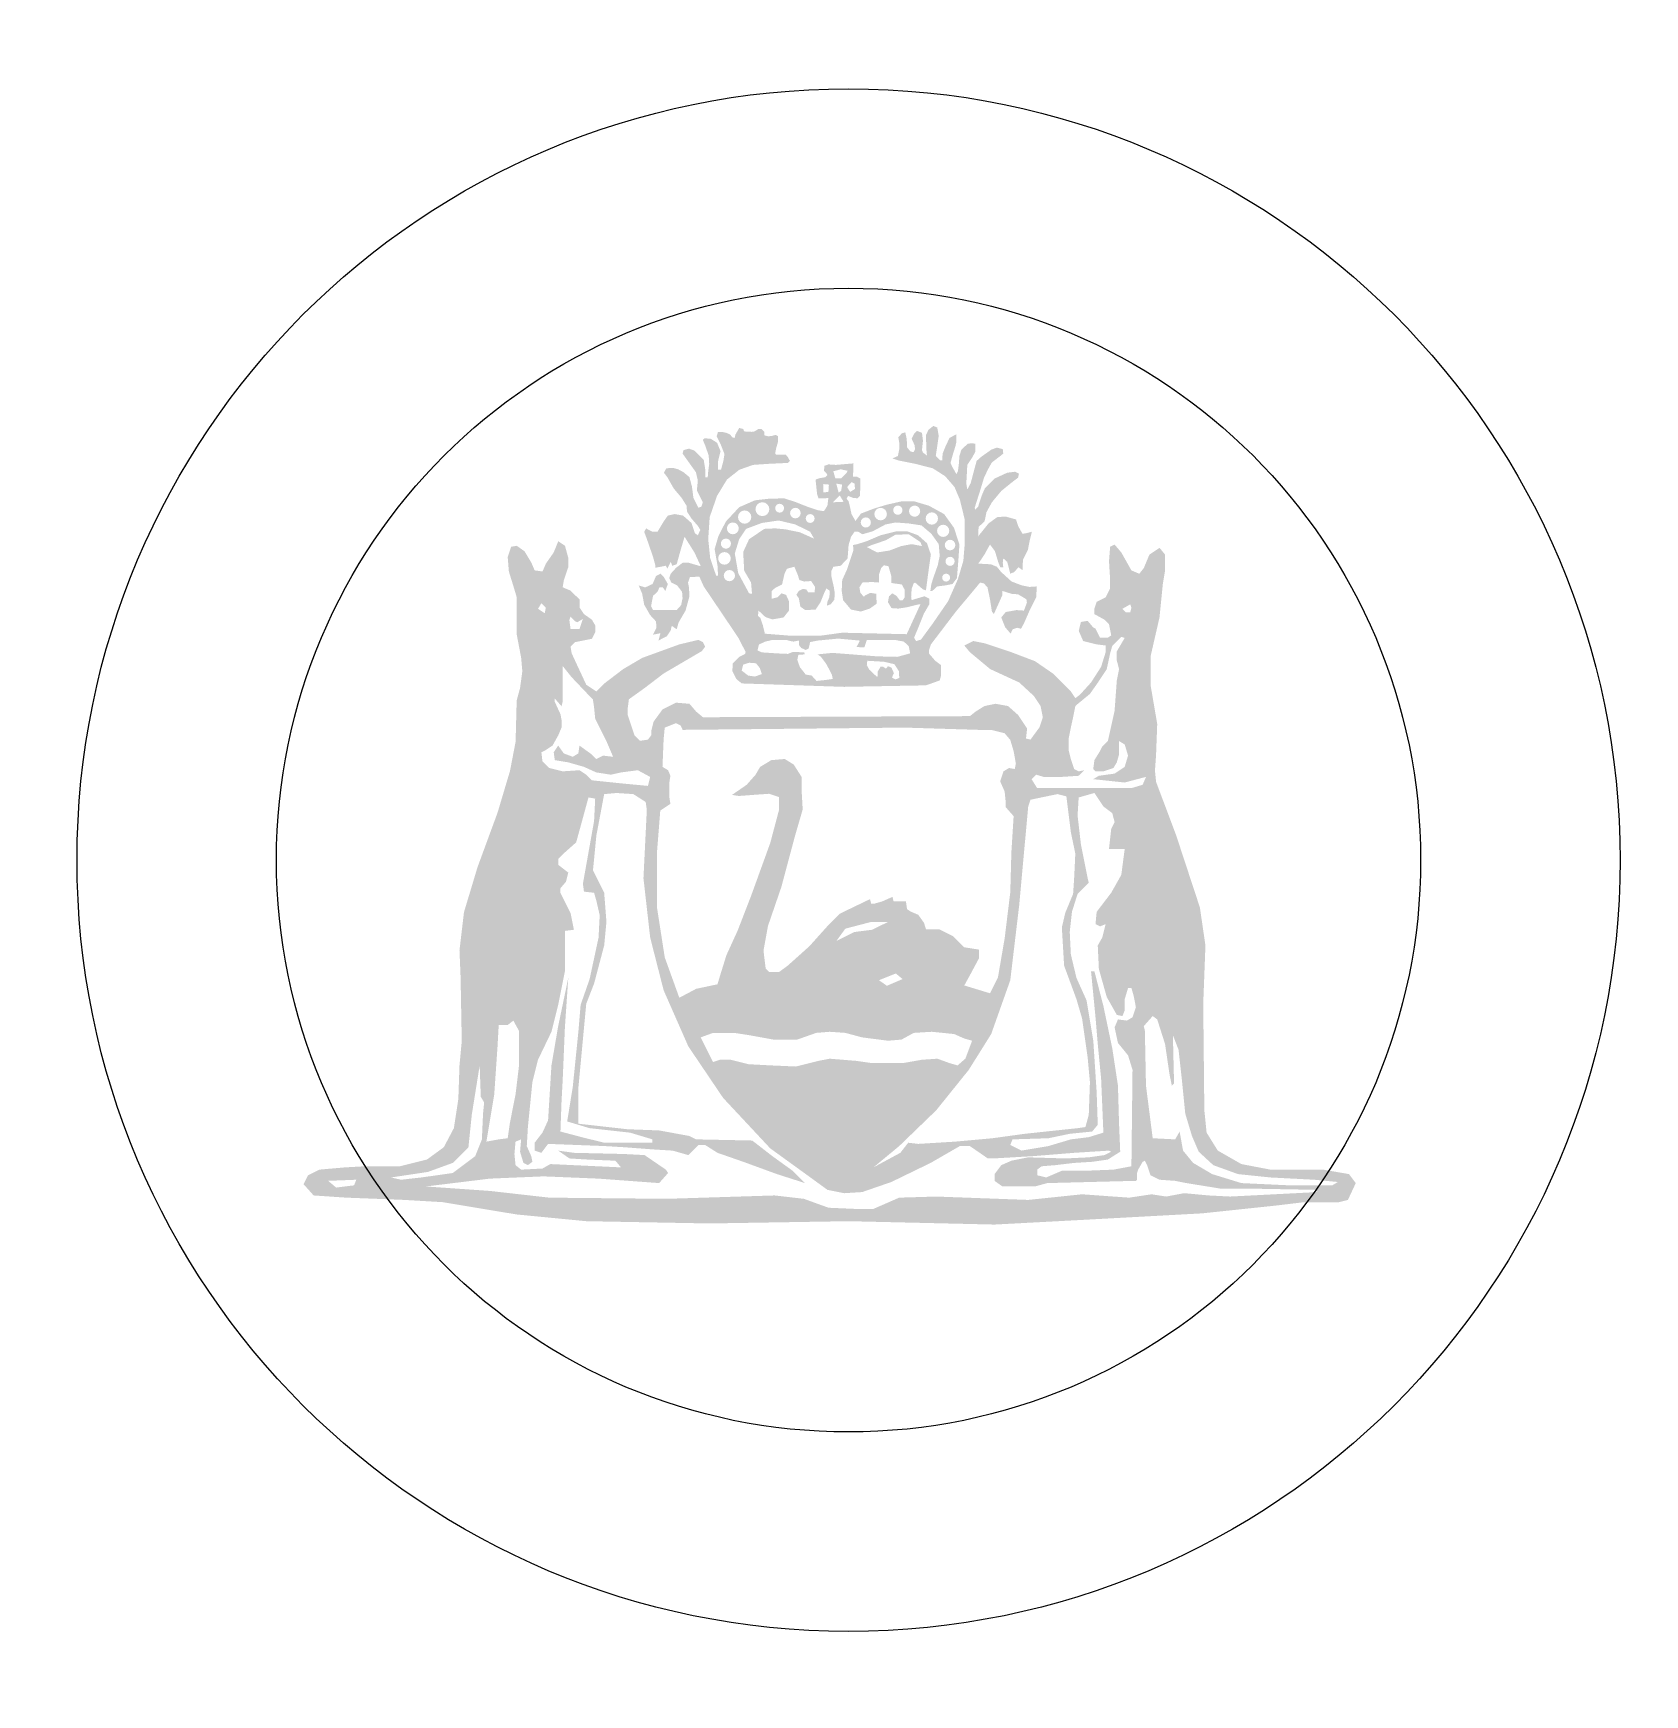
# Model space of a CAD drawing. Header units: millimetres. Extents: x 148 to 268, y 79 to 276.
# Drawn here: x 158.08 to 166.34, y 115.16 to 123.67 of the extents above; entities that cross this region are included whole.
import ezdxf

# ---------------------------------------------------------------- set-up
doc = ezdxf.new("R2010")
doc.units = ezdxf.units.MM
for name, color, linetype in [('GREEN', 96, 'Continuous'), ('L18', 4, 'Continuous'), ('L35', 3, 'Continuous')]:
    doc.layers.add(name, color=color, linetype=linetype)

# ---------------------------------------------------------------- blocks, each defined once
blk = doc.blocks.new('DECnewlogo')
at = {"layer": 'GREEN'}
h = blk.add_hatch(color=256, dxfattribs=at)
h.paths.add_polyline_path([(17.612, 20.314), (17.504, 20.287), (17.442, 20.278), (17.362, 20.421), (17.326, 20.537), (17.138, 20.59), (16.986, 20.581), (16.826, 20.465), (16.719, 20.331), (16.638, 20.233), (16.647, 20.403), (16.754, 20.501), (16.772, 20.581), (16.79, 20.671), (16.888, 20.849), (17.058, 21.054), (17.245, 21.206), (17.362, 21.295), (17.379, 21.367), (17.308, 21.403), (17.165, 21.385), (16.933, 21.278), (16.763, 21.108), (16.701, 20.965), (16.638, 20.769), (16.585, 20.715), (16.576, 20.751), (16.692, 21.117), (16.745, 21.295), (16.817, 21.447), (16.888, 21.572), (17.04, 21.688), (17.094, 21.733), (17.085, 21.813), (16.978, 21.84), (16.879, 21.804), (16.701, 21.679), (16.611, 21.599), (16.558, 21.403), (16.504, 21.197), (16.442, 21.081), (16.424, 21.188), (16.442, 21.527), (16.531, 21.661), (16.585, 21.76), (16.585, 21.911), (16.522, 21.92), (16.451, 21.911), (16.335, 21.804), (16.299, 21.688), (16.29, 21.554), (16.272, 21.411), (16.245, 21.358), (16.165, 21.501), (16.138, 21.563), (16.174, 21.697), (16.227, 21.867), (16.245, 21.947), (16.245, 22.081), (16.12, 22.018), (16.049, 21.867), (15.995, 21.733), (15.986, 21.608), (15.951, 21.608), (15.87, 21.688), (15.897, 21.867), (15.924, 22.054), (15.897, 22.206), (15.826, 22.233), (15.736, 22.161), (15.692, 22.063), (15.701, 21.795), (15.71, 21.697), (15.638, 21.751), (15.62, 21.795), (15.638, 21.965), (15.62, 22.108), (15.531, 22.143), (15.477, 22.09), (15.433, 22.001), (15.486, 21.885), (15.495, 21.813), (15.468, 21.76), (15.415, 21.768), (15.352, 21.84), (15.343, 22.001), (15.317, 22.117), (15.254, 22.099), (15.192, 22.027), (15.209, 21.92), (15.209, 21.813), (15.183, 21.688), (15.084, 21.644), (15.192, 21.608), (15.504, 21.545), (15.817, 21.465), (16.04, 21.322), (16.21, 21.126), (16.308, 20.894), (16.397, 20.528), (16.397, 20.117), (16.37, 19.787), (16.272, 19.457), (16.094, 19.055), (15.817, 18.653), (15.602, 18.359), (15.513, 18.332), (15.477, 18.395), (15.549, 18.564), (15.656, 18.832), (15.754, 19.001), (15.754, 19.1), (15.665, 19.144), (15.513, 19.1), (15.433, 19.073), (15.424, 19.135), (15.433, 19.278), (15.468, 19.376), (15.495, 19.394), (15.638, 19.269), (15.692, 19.251), (15.736, 19.582), (15.781, 19.903), (15.71, 20.108), (15.549, 20.251), (15.352, 20.323), (15.156, 20.323), (14.87, 20.251), (14.62, 20.144), (14.45, 20.09), (14.37, 20.073), (14.379, 19.983), (14.263, 19.635), (14.174, 19.439), (14.165, 19.242), (14.191, 19.073), (14.334, 18.903), (14.513, 18.868), (14.674, 18.921), (14.799, 19.01), (14.79, 19.189), (14.683, 19.207), (14.593, 19.162), (14.567, 19.135), (14.504, 19.207), (14.486, 19.305), (14.54, 19.394), (14.709, 19.403), (14.843, 19.394), (14.843, 19.546), (14.879, 19.653), (14.933, 19.707), (15.013, 19.689), (15.067, 19.501), (15.067, 19.385), (15.129, 19.376), (15.254, 19.359), (15.308, 19.26), (15.308, 19.126), (15.272, 19.073), (15.218, 19.073), (15.156, 19.153), (15.084, 19.198), (15.022, 19.144), (15.004, 19.037), (15.067, 18.93), (15.192, 18.921), (15.361, 18.948), (15.54, 18.993), (15.593, 19.001), (15.343, 18.457), (14.174, 18.484), (13.781, 18.43), (13.227, 18.43), (12.772, 18.466), (12.736, 18.618), (12.691, 18.752), (12.647, 18.787), (12.656, 18.885), (12.781, 18.769), (12.906, 18.725), (13.111, 18.76), (13.209, 18.885), (13.209, 19.055), (13.156, 19.171), (13.075, 19.198), (13.004, 19.126), (12.897, 19.1), (12.897, 19.242), (12.959, 19.296), (13.084, 19.359), (13.129, 19.555), (13.173, 19.644), (13.307, 19.68), (13.37, 19.528), (13.397, 19.439), (13.486, 19.412), (13.611, 19.421), (13.682, 19.314), (13.674, 19.216), (13.557, 19.216), (13.522, 19.269), (13.459, 19.278), (13.388, 19.242), (13.343, 19.171), (13.388, 19.109), (13.415, 18.957), (13.504, 18.894), (13.691, 18.903), (13.781, 19.037), (13.852, 19.216), (13.888, 19.287), (13.95, 19.242), (13.941, 19.126), (13.906, 19.046), (13.897, 18.975), (13.968, 19.001), (14.031, 19.082), (14.04, 19.198), (14.022, 19.314), (13.977, 19.51), (13.977, 19.6), (14.013, 19.68), (14.147, 19.698), (14.272, 19.832), (14.29, 20.073), (14.334, 20.224), (14.397, 20.314), (14.468, 20.314), (14.54, 20.269), (14.727, 20.323), (14.959, 20.447), (15.138, 20.483), (15.379, 20.465), (15.611, 20.43), (15.79, 20.278), (15.924, 20.09), (15.942, 19.876), (15.906, 19.707), (15.843, 19.528), (15.79, 19.367), (15.772, 19.242), (15.808, 19.242), (15.897, 19.323), (16.04, 19.341), (16.174, 19.367), (16.254, 19.475), (16.281, 19.814), (16.299, 20.082), (16.201, 20.385), (16.022, 20.635), (15.745, 20.787), (15.477, 20.867), (15.254, 20.867), (14.977, 20.804), (14.745, 20.733), (14.513, 20.644), (14.415, 20.51), (14.343, 20.635), (14.308, 20.796), (14.29, 20.867), (14.254, 20.912), (14.281, 20.965), (14.37, 20.929), (14.45, 20.921), (14.495, 20.965), (14.504, 21.153), (14.504, 21.278), (14.442, 21.313), (14.37, 21.313), (14.379, 21.554), (14.058, 21.527), (13.924, 21.536), (13.852, 21.51), (13.843, 21.42), (13.888, 21.376), (13.906, 21.34), (13.87, 21.304), (13.763, 21.286), (13.691, 21.26), (13.718, 21.001), (13.745, 20.921), (13.87, 20.921), (13.924, 20.929), (13.906, 20.787), (13.843, 20.688), (13.727, 20.706), (13.566, 20.76), (13.316, 20.858), (13.12, 20.921), (12.834, 20.912), (12.593, 20.885), (12.307, 20.76), (12.066, 20.501), (11.932, 20.242), (11.861, 20.001), (11.914, 19.698), (11.923, 19.519), (11.888, 19.519), (11.78, 19.841), (11.745, 20.18), (11.772, 20.581), (11.905, 20.965), (12.084, 21.26), (12.307, 21.438), (12.557, 21.527), (12.816, 21.545), (13.191, 21.563), (13.227, 21.599), (13.182, 21.679), (13.147, 21.715), (12.977, 21.715), (12.959, 21.733), (12.977, 21.831), (13.013, 21.956), (13.013, 22.045), (12.968, 22.072), (12.906, 22.054), (12.834, 22.045), (12.763, 22.063), (12.763, 22.126), (12.709, 22.179), (12.656, 22.179), (12.584, 22.134), (12.531, 22.126), (12.397, 22.134), (12.379, 22.179), (12.307, 22.197), (12.281, 22.152), (12.236, 22.072), (12.227, 22.018), (12.191, 22.018), (12.138, 22.081), (12.075, 22.108), (11.995, 22.126), (11.923, 22.126), (11.897, 22.045), (11.977, 21.885), (12.039, 21.724), (12.022, 21.608), (11.977, 21.438), (11.923, 21.438), (11.923, 21.59), (11.968, 21.777), (11.905, 21.929), (11.789, 22.001), (11.682, 22.009), (11.647, 21.983), (11.691, 21.876), (11.754, 21.697), (11.763, 21.545), (11.745, 21.411), (11.736, 21.304), (11.691, 21.304), (11.691, 21.447), (11.664, 21.617), (11.495, 21.786), (11.396, 21.822), (11.298, 21.795), (11.28, 21.733), (11.414, 21.545), (11.522, 21.394), (11.557, 21.242), (11.548, 21.153), (11.539, 21.063), (11.575, 20.992), (11.647, 20.849), (11.62, 20.769), (11.566, 20.751), (11.477, 20.929), (11.45, 21.135), (11.405, 21.304), (11.298, 21.394), (11.2, 21.447), (11.102, 21.474), (10.986, 21.465), (10.941, 21.385), (11.004, 21.304), (11.12, 21.099), (11.263, 20.929), (11.352, 20.787), (11.361, 20.68), (11.441, 20.555), (11.557, 20.421), (11.602, 20.349), (11.557, 20.251), (11.504, 20.287), (11.441, 20.474), (11.289, 20.608), (11.138, 20.635), (11.013, 20.608), (10.932, 20.492), (10.852, 20.358), (10.825, 20.314), (10.736, 20.314), (10.664, 20.349), (10.62, 20.376), (10.584, 20.314), (10.637, 20.171), (10.745, 19.858), (10.789, 19.698), (10.789, 19.662), (10.977, 19.698), (11.004, 19.644), (11.066, 19.769), (11.093, 19.698), (11.173, 19.724), (11.245, 19.983), (11.316, 20.224), (11.495, 19.939), (11.611, 19.689), (11.486, 19.724), (11.396, 19.751), (11.28, 19.751), (11.164, 19.662), (11.066, 19.555), (11.039, 19.475), (11.075, 19.394), (11.182, 19.341), (11.271, 19.225), (11.28, 19.109), (11.254, 18.984), (11.173, 18.894), (10.745, 18.894), (10.709, 18.966), (10.745, 19.153), (10.825, 19.225), (10.861, 19.305), (10.923, 19.305), (10.968, 19.242), (11.013, 19.367), (10.941, 19.492), (10.879, 19.555), (10.798, 19.51), (10.736, 19.367), (10.602, 19.305), (10.486, 19.341), (10.548, 19.189), (10.584, 18.993), (10.691, 18.805), (10.798, 18.689), (10.807, 18.573), (10.745, 18.448), (10.879, 18.475), (10.843, 18.341), (10.995, 18.421), (11.066, 18.528), (11.084, 18.609), (11.173, 18.546), (11.209, 18.671), (11.334, 18.885), (11.405, 19.144), (11.396, 19.305), (11.379, 19.394), (11.414, 19.492), (11.584, 19.501), (11.664, 19.323), (11.941, 18.912), (12.289, 18.395), (12.423, 18.136), (12.414, 18.1), (12.307, 18.046), (12.191, 17.93), (12.182, 17.788), (12.254, 17.645), (12.352, 17.564), (14.209, 17.502), (15.692, 17.529), (15.942, 17.618), (15.968, 17.716), (15.968, 17.895), (15.861, 17.975), (15.745, 18.109), (15.745, 18.162), (15.781, 18.27), (16.236, 18.868), (16.594, 19.296), (16.674, 19.394), (16.745, 19.376), (16.808, 19.305), (16.853, 19.091), (16.888, 18.868), (16.924, 18.823), (17.004, 19.001), (17.076, 19.162), (17.076, 19.242), (17.245, 19.189), (17.362, 19.18), (17.513, 19.091), (17.522, 19.028), (17.469, 18.885), (17.335, 18.894), (17.138, 18.859), (17.058, 18.76), (17.129, 18.582), (17.228, 18.466), (17.263, 18.546), (17.344, 18.573), (17.415, 18.555), (17.469, 18.653), (17.567, 18.877), (17.692, 19.126), (17.701, 19.323), (17.567, 19.314), (17.433, 19.341), (17.245, 19.412), (17.058, 19.582), (16.978, 19.68), (16.87, 19.724), (16.71, 19.733), (16.638, 19.733), (16.683, 19.796), (16.754, 19.903), (16.817, 20.019), (16.853, 20.082), (16.942, 19.965), (17.004, 19.76), (17.04, 19.671), (17.094, 19.671), (17.085, 19.751), (17.094, 19.832), (17.165, 19.769), (17.201, 19.635), (17.219, 19.555), (17.29, 19.582), (17.37, 19.671), (17.442, 19.617), (17.451, 19.805), (17.54, 19.983), (17.567, 20.126), (17.585, 20.206)])
h.paths.add_polyline_path([(16.225, 20.073, -1), (16.033, 20.073, -1)], flags=16)
h.paths.add_polyline_path([(15.894, 20.331, -1), (16.115, 20.331, -1)], flags=16)
h.paths.add_polyline_path([(16.212, 19.778, -1), (16.047, 19.778, -1)], flags=16)
h.paths.add_polyline_path([(15.687, 20.555, -1), (15.911, 20.555, -1)], flags=16)
h.paths.add_polyline_path([(16.13, 19.483, -1), (15.986, 19.483, -1)], flags=16)
h.paths.add_polyline_path([(15.62, 20.055), (15.433, 20.09), (15.245, 20.055), (15.031, 19.974), (14.808, 19.939), (14.62, 20.037), (14.709, 20.073), (14.968, 20.162), (15.138, 20.26), (15.379, 20.269), (15.593, 20.126)], flags=16)
h.paths.add_polyline_path([(15.385, 20.688, -1), (15.588, 20.688, -1)], flags=16)
h.paths.add_polyline_path([(15.098, 20.706, -1), (15.267, 20.706, -1)], flags=16)
h.paths.add_polyline_path([(14.757, 20.635, -1), (14.984, 20.635, -1)], flags=16)
h.paths.add_polyline_path([(14.51, 20.483, -1), (14.694, 20.483, -1)], flags=17)
h.paths.add_polyline_path([(15.29, 18.323), (15.379, 18.243), (15.406, 18.109), (15.174, 18.046), (14.808, 18.055), (14.459, 18.082), (13.995, 18.118), (13.727, 18.091), (13.79, 18.046), (13.888, 17.913), (13.986, 17.725), (14.004, 17.645), (13.879, 17.627), (13.709, 17.609), (13.62, 17.707), (13.513, 17.725), (13.406, 17.859), (13.361, 17.993), (13.379, 18.082), (13.495, 18.091), (13.486, 18.127), (13.281, 18.136), (13.191, 18.1), (12.986, 18.109), (12.718, 18.127), (12.638, 18.162), (12.665, 18.27), (12.781, 18.323), (12.897, 18.35), (13.173, 18.35), (13.236, 18.332), (13.29, 18.323), (13.388, 18.341), (13.388, 18.261), (13.432, 18.207), (13.513, 18.171), (13.566, 18.198), (13.593, 18.314), (13.727, 18.341), (14.102, 18.377), (14.495, 18.341), (14.459, 18.27), (14.433, 18.225), (14.575, 18.216), (14.62, 18.35), (15.147, 18.35)], flags=16)
h.paths.add_polyline_path([(14.406, 21.09), (14.317, 21.037), (14.263, 21.126), (14.343, 21.215), (14.397, 21.188)], flags=16)
h.paths.add_polyline_path([(14.2, 20.858), (14.004, 20.849), (14.129, 20.974)], flags=16)
h.paths.add_polyline_path([(14.156, 21.063), (14.111, 21.019), (14.066, 21.188), (14.174, 21.17)], flags=16)
h.paths.add_polyline_path([(14.272, 21.42), (14.254, 21.385), (14.156, 21.286), (14.049, 21.286), (14.013, 21.411), (14.147, 21.447)], flags=16)
h.paths.add_polyline_path([(15.12, 17.913), (15.201, 17.788), (15.209, 17.663), (15.138, 17.636), (15.076, 17.672), (15.111, 17.752), (15.067, 17.85), (15.004, 17.877), (14.968, 17.832), (14.915, 17.868), (14.87, 17.868), (14.817, 17.779), (14.817, 17.707), (14.808, 17.68), (14.665, 17.814), (14.62, 17.895), (14.629, 17.975), (14.933, 17.957)], flags=16)
h.paths.add_polyline_path([(13.924, 21.037), (13.834, 21.028), (13.834, 21.179), (13.933, 21.17)], flags=16)
h.paths.add_polyline_path([(13.665, 20.189), (13.406, 20.305), (13.147, 20.358), (12.959, 20.376), (12.763, 20.367), (12.486, 20.18), (12.379, 19.948), (12.397, 19.608), (12.522, 19.394), (12.539, 19.189), (12.486, 19.198), (12.289, 19.564), (12.227, 19.921), (12.307, 20.18), (12.432, 20.367), (12.718, 20.474), (13.022, 20.519), (13.325, 20.447), (13.593, 20.314)], flags=16)
h.paths.add_polyline_path([(13.513, 20.555, -1), (13.674, 20.555, -1)], flags=16)
h.paths.add_polyline_path([(13.229, 20.653, -1), (13.421, 20.653, -1)], flags=16)
h.paths.add_polyline_path([(12.959, 20.742, -1), (13.12, 20.742, -1)], flags=16)
h.paths.add_polyline_path([(12.601, 20.724, -1), (12.853, 20.724, -1)], flags=16)
h.paths.add_polyline_path([(12.285, 20.581, -1), (12.526, 20.581, -1)], flags=16)
h.paths.add_polyline_path([(12.084, 20.376, -1), (12.299, 20.376, -1)], flags=16)
h.paths.add_polyline_path([(12.027, 19.519, -1), (12.231, 19.519, -1)], flags=16)
h.paths.add_polyline_path([(11.974, 20.099, -1), (12.158, 20.099, -1)], flags=16)
h.paths.add_polyline_path([(11.925, 19.832, -1), (12.154, 19.832, -1)], flags=17)
h.paths.add_polyline_path([(12.682, 17.841), (12.718, 17.734), (12.593, 17.689), (12.468, 17.707), (12.352, 17.797), (12.379, 17.904), (12.486, 17.939), (12.611, 17.93)], flags=16)
h = blk.add_hatch(color=256, dxfattribs=at)
h.paths.add_polyline_path([(9.147, 14.5), (9.351, 14.682), (9.452, 15.048), (9.574, 15.496), (9.696, 15.475), (9.676, 15.069), (9.473, 13.93), (9.493, 13.788), (9.676, 13.768), (9.717, 13.625), (9.778, 13.361), (9.757, 12.955), (9.595, 12.203), (9.432, 11.735), (9.391, 11.247), (9.29, 10.251), (9.188, 9.621), (9.595, 9.499), (10.327, 9.418), (10.733, 9.296), (10.733, 9.235), (9.859, 9.235), (9.452, 9.336), (9.066, 9.438), (9.086, 9.987), (9.107, 10.373), (9.147, 11.328), (9.208, 12.223), (9.025, 11.349), (8.903, 10.637), (8.842, 9.641), (8.74, 9.418), (8.598, 9.235), (8.598, 9.092), (8.72, 9.052), (8.842, 9.214), (9.879, 9.174), (10.225, 9.153), (10.754, 9.113), (11.099, 9.092), (11.384, 9.011), (11.567, 9.194), (11.689, 9.194), (11.913, 9.052), (12.381, 8.889), (12.991, 8.666), (13.499, 8.503), (13.275, 8.727), (12.909, 8.991), (12.543, 9.275), (11.527, 9.296), (11.405, 9.357), (10.855, 9.458), (10.286, 9.479), (9.391, 9.58), (9.391, 10.231), (9.534, 11.755), (9.676, 12.121), (9.859, 12.812), (9.9, 13.239), (9.859, 13.768), (9.656, 14.174), (9.717, 14.804), (9.859, 15.557), (10.083, 15.577), (10.388, 15.557), (10.611, 15.414), (10.632, 15.272), (10.571, 14.032), (10.693, 12.955), (10.937, 11.999), (11.384, 10.983), (12.015, 10.048), (12.869, 9.133), (13.459, 8.706), (13.906, 8.381), (14.211, 8.32), (14.536, 8.34), (15.065, 8.523), (15.777, 8.869), (16.306, 9.174), (16.489, 9.174), (16.814, 8.95), (16.916, 8.95), (17.627, 8.991), (18.38, 9.052), (19.01, 9.092), (19.051, 9.072), (18.929, 9.011), (18.644, 8.97), (18.217, 8.95), (17.546, 8.97), (17.241, 8.909), (17.058, 8.828), (16.936, 8.666), (16.936, 8.544), (17.078, 8.442), (17.668, 8.442), (17.892, 8.503), (19.498, 8.544), (19.519, 8.564), (19.519, 8.686), (19.539, 8.747), (19.62, 8.889), (19.661, 8.909), (19.702, 8.828), (19.763, 8.645), (19.925, 8.564), (20.21, 8.544), (20.414, 8.503), (21.044, 8.401), (21.674, 8.401), (22.762, 8.381, 0.002397), (22.819, 8.462), (22.284, 8.462), (21.41, 8.503), (20.881, 8.666), (20.536, 8.869), (20.353, 9.092), (20.291, 9.438), (20.21, 9.296), (19.803, 9.316), (19.681, 10.271), (19.661, 11.267), (19.641, 11.349), (19.803, 11.532), (19.885, 11.471), (20.027, 11.024), (20.108, 10.475), (20.149, 10.271), (20.19, 10.312), (20.169, 11.186), (20.271, 10.922), (20.332, 10.373), (20.393, 9.763), (20.515, 9.357), (20.637, 9.072), (20.902, 8.828), (21.349, 8.666), (21.939, 8.605), (22.732, 8.564), (22.879, 8.55, 0.005175), (22.998, 8.729), (22.895, 8.747), (21.939, 8.747), (21.41, 8.848), (20.983, 9.092), (20.78, 9.418), (20.739, 9.824), (20.719, 11.755), (20.759, 12.812), (20.658, 13.503), (20.23, 14.804), (19.864, 15.78), (19.844, 15.983), (19.864, 16.268), (19.885, 16.829), (19.763, 17.541), (19.763, 18.049), (19.926, 18.76), (19.987, 19.37), (20.028, 19.614), (20.028, 19.899), (19.946, 20), (19.926, 20.021), (19.743, 19.899), (19.641, 19.655), (19.56, 19.553), (19.417, 19.614), (19.234, 19.939), (19.112, 20.082), (19.031, 20.041), (19.011, 19.777), (19.031, 19.451), (19.031, 19.289), (18.95, 19.126), (18.787, 19.045), (18.746, 18.923), (18.746, 18.821), (18.929, 18.72), (19.011, 18.638), (19.051, 18.435), (18.99, 18.394), (18.848, 18.394), (18.767, 18.557), (18.726, 18.577), (18.624, 18.699), (18.502, 18.679), (18.462, 18.516), (18.543, 18.333), (18.787, 18.272), (18.95, 18.252), (18.95, 18.13), (18.868, 17.866), (18.685, 17.581), (18.482, 17.358), (18.401, 17.297), (18.319, 17.419), (17.994, 17.744), (17.668, 17.968), (17.241, 18.13), (16.753, 18.293), (16.55, 18.333), (16.387, 18.252), (16.489, 18.13), (16.855, 17.825), (17.384, 17.581), (17.648, 17.337), (17.77, 17.154), (17.811, 16.951), (17.75, 16.768), (17.587, 16.545), (17.506, 16.565), (17.526, 16.748), (17.363, 16.992), (17.18, 17.154), (16.957, 17.195), (16.753, 17.154), (16.591, 17.053), (16.489, 16.971), (11.649, 16.951), (11.527, 17.053), (11.405, 17.195), (11.161, 17.215), (10.917, 17.093), (10.754, 16.87), (10.713, 16.707), (10.713, 16.626), (10.652, 16.545), (10.51, 16.524), (10.408, 16.626), (10.286, 16.992), (10.286, 17.114), (10.307, 17.276), (10.591, 17.48), (10.937, 17.744), (11.629, 18.15), (11.69, 18.232), (11.649, 18.313), (11.568, 18.354), (11.222, 18.272), (10.551, 18.028), (10.205, 17.825), (9.859, 17.561), (9.717, 17.419), (9.534, 17.541), (9.392, 17.846), (9.27, 18.11), (9.249, 18.232), (9.331, 18.313), (9.432, 18.333), (9.636, 18.374), (9.697, 18.496), (9.697, 18.618), (9.636, 18.72), (9.493, 18.821), (9.412, 18.943), (9.412, 19.086), (9.249, 19.248), (9.148, 19.289), (9.107, 19.309), (9.127, 19.431), (9.209, 19.675), (9.209, 19.838), (9.148, 20.061), (9.026, 20.143), (8.944, 19.939), (8.802, 19.736), (8.741, 19.594), (8.599, 19.614), (8.538, 19.756), (8.415, 19.96), (8.273, 20.061), (8.171, 20.041), (8.11, 19.858), (8.131, 19.594), (8.232, 19.268), (8.273, 19.126), (8.273, 18.882), (8.273, 18.455), (8.354, 18.028), (8.375, 17.785), (8.334, 17.48), (8.273, 17.256), (8.253, 16.504), (8.151, 15.975), (7.927, 15.223), (7.561, 14.227), (7.317, 13.414), (7.236, 12.723), (7.256, 12.235), (7.277, 11.077), (7.236, 10.637), (7.215, 10.027), (7.134, 9.499), (6.951, 9.153), (6.646, 8.93), (6.158, 8.808), (5.53, 8.808, 0.017479), (5.939, 8.21), (6.239, 8.198), (6.931, 8.157), (8.273, 7.934), (9.534, 7.812), (11.771, 7.771), (14.292, 7.812), (16.936, 7.751), (18.461, 7.832), (20.698, 7.954), (22.04, 8.096), (22.549, 8.157), (22.6, 8.157, 0.005366), (22.731, 8.337), (21.207, 8.259), (20.82, 8.279), (20.373, 8.32), (20.047, 8.259), (19.783, 8.3), (19.376, 8.239), (19.092, 8.259), (18.522, 8.3), (17.546, 8.198), (15.879, 8.259), (15.207, 8.239), (14.74, 8.035), (14.414, 8.035), (13.926, 8.056), (13.479, 8.218), (12.95, 8.279), (10.998, 8.218), (8.863, 8.239), (7.785, 8.361), (6.626, 8.442), (7.785, 8.584), (8.761, 8.625), (9.757, 8.584), (10.855, 8.503), (11.018, 8.686), (10.977, 8.747), (10.591, 9.011), (10.205, 9.031), (9.31, 9.052), (9.025, 9.092), (9.229, 8.95), (9.554, 8.93), (10.062, 8.909), (10.164, 8.788), (8.883, 8.848), (8.74, 8.767), (8.354, 8.747), (8.252, 8.828), (8.232, 9.031), (8.252, 9.255), (8.354, 9.296), (8.334, 9.072), (8.395, 8.869), (8.476, 8.828), (8.557, 8.889), (8.537, 8.991), (8.456, 9.174), (8.476, 9.519), (8.557, 10.332), (8.659, 10.739), (8.903, 11.247), (9.025, 11.735), (9.147, 12.345), (9.147, 13.077), (9.31, 13.097), (9.249, 13.402), (9.066, 13.768), (9.066, 13.849), (9.168, 13.971), (9.208, 14.134), (9.025, 14.276), (9.025, 14.378)])
h.paths.add_polyline_path([(8.862, 16.031), (8.74, 16.153), (8.72, 16.316), (8.801, 16.356), (8.923, 16.437), (9.025, 16.62), (9.086, 16.763), (9.086, 16.905), (9.066, 17.007), (8.964, 17.23), (8.964, 17.291), (9.086, 17.149), (9.106, 17.23), (9.106, 17.515), (9.106, 17.881), (9.269, 17.677), (9.655, 17.271), (9.676, 17.129), (9.696, 16.925), (9.899, 16.519), (10.021, 16.234), (9.838, 16.255), (9.716, 16.194), (9.635, 16.275), (9.411, 16.437), (9.391, 16.295), (9.289, 16.234), (9.127, 16.295), (9.025, 16.437), (8.944, 16.316), (8.964, 16.173), (9.208, 16.133), (9.493, 16.051), (9.716, 15.95), (9.981, 15.909), (10.164, 15.95), (10.469, 15.99), (10.693, 15.868), (10.652, 15.706), (10.225, 15.746), (9.635, 15.807), (9.533, 15.909), (9.411, 15.99), (9.106, 15.97)], flags=16)
h.paths.add_polyline_path([(10.815, 14.486), (10.876, 15.258), (11.059, 15.38), (11.038, 15.523), (11.038, 15.746), (11.059, 15.889), (11.018, 15.99), (10.916, 16.051), (10.937, 16.559), (10.957, 16.763), (11.16, 16.844), (11.242, 16.803), (11.282, 16.722), (15.309, 16.763), (16.651, 16.722), (16.875, 16.722), (17.119, 16.661), (17.221, 16.539), (17.282, 16.336), (17.322, 16.112), (17.302, 16.011), (17.2, 16.031), (17.099, 15.97), (17.038, 15.787), (17.119, 15.604), (17.139, 15.401), (17.139, 15.319), (17.282, 15.157), (17.241, 14.506), (17.221, 13.775), (17.119, 12.941), (16.997, 12.23), (16.854, 11.945), (16.387, 12.087), (16.488, 12.27), (16.651, 12.575), (16.651, 12.738), (16.387, 12.779), (16.183, 12.982), (15.939, 13.104), (15.695, 13.104), (15.655, 13.226), (15.553, 13.368), (15.411, 13.429), (15.35, 13.47), (15.329, 13.612), (15.106, 13.612), (15.085, 13.693), (14.902, 13.612), (14.76, 13.571), (14.699, 13.571), (14.679, 13.653), (14.129, 13.388), (13.926, 13.185), (13.58, 12.799), (13.194, 12.453), (13.031, 12.331), (12.848, 12.331), (12.787, 12.392), (12.747, 12.718), (12.828, 13.165), (13.072, 13.876), (13.316, 14.791), (13.458, 15.279), (13.438, 15.624), (13.438, 15.868), (13.296, 16.092), (13.133, 16.194), (12.889, 16.173), (12.686, 16.051), (12.604, 15.909), (12.442, 15.726), (12.177, 15.543), (12.299, 15.523), (12.564, 15.543), (12.848, 15.563), (13.031, 15.502), (13.031, 15.279), (12.869, 14.669), (12.523, 13.714), (12.279, 13.083), (12.075, 12.636), (11.974, 12.311), (11.913, 12.108), (11.526, 12.026), (11.221, 11.864), (10.957, 12.596), (10.815, 13.51)], flags=16)
h.paths.add_polyline_path([(8.212, 11.45), (8.313, 11.267), (8.313, 10.617), (8.252, 10.109), (8.151, 9.601), (8.11, 9.316), (7.947, 9.296), (7.724, 9.255), (7.866, 10.109), (7.927, 11.003), (7.947, 11.369), (8.11, 11.369)], flags=16)
h.paths.add_polyline_path([(7.602, 10.637), (7.622, 10.068), (7.683, 9.967), (7.663, 9.763), (7.642, 9.296), (7.52, 8.991), (7.114, 8.686), (6.544, 8.605), (6.178, 8.564), (5.995, 8.605), (6.666, 8.706), (7.114, 8.869), (7.398, 9.153), (7.459, 9.743)], flags=16)
h.paths.add_polyline_path([(9.249, 18.552), (9.228, 18.714), (9.249, 18.775), (9.33, 18.694), (9.371, 18.673), (9.472, 18.734), (9.411, 18.552), (9.31, 18.552)], flags=16)
h.paths.add_polyline_path([(8.781, 18.836), (8.659, 18.917), (8.72, 19.019), (8.801, 18.938)], flags=16)
h.paths.add_polyline_path([(11.608, 11.145), (11.832, 11.227), (12.218, 11.227), (12.482, 11.186), (12.93, 11.105), (13.357, 11.105), (13.703, 11.227), (13.947, 11.247), (14.231, 11.227), (14.536, 11.145), (15.004, 11.085), (15.248, 11.105), (15.472, 11.227), (15.797, 11.247), (16.204, 11.206), (16.387, 11.125), (16.529, 11.085), (16.407, 10.759), (16.265, 10.637), (16.123, 10.678), (15.899, 10.759), (15.614, 10.739), (15.268, 10.678), (14.719, 10.678), (14.435, 10.719), (13.947, 10.759), (13.743, 10.719), (13.336, 10.617), (12.889, 10.637), (12.482, 10.658), (12.157, 10.739), (11.954, 10.739), (11.832, 10.698)], flags=16)
h.paths.add_polyline_path([(14.069, 12.894), (14.231, 13.117), (14.699, 13.239), (15.004, 13.239), (14.719, 13.097), (14.394, 13.056)], flags=16)
h.paths.add_polyline_path([(14.841, 12.182), (15.146, 12.304), (15.268, 12.203), (14.984, 12.081)], flags=16)
h.paths.add_polyline_path([(14.74, 8.788), (15.207, 9.174), (15.879, 9.824), (16.468, 10.556), (16.875, 11.206), (17.221, 12.182), (17.383, 13.544), (17.546, 15.333), (17.587, 15.455), (18.075, 15.557), (18.238, 15.516), (18.319, 14.865), (18.4, 14.479), (18.38, 14.052), (18.36, 13.747), (18.217, 13.402), (18.156, 13.138), (18.197, 12.446), (18.421, 11.837), (18.522, 11.491), (18.624, 10.78), (18.665, 10.332), (18.644, 9.743), (18.583, 9.519), (18.441, 9.499), (17.485, 9.397), (16.895, 9.316), (16.224, 9.255), (15.553, 9.214), (15.37, 9.235), (15.228, 9.052)], flags=16)
h.paths.add_polyline_path([(17.607, 15.828), (17.688, 15.909), (17.831, 15.868), (18.136, 15.868), (18.461, 15.889), (18.563, 15.99), (18.461, 15.97), (18.38, 16.011), (18.319, 16.194), (18.278, 16.356), (18.278, 16.559), (18.319, 16.763), (18.359, 16.946), (18.4, 17.149), (18.441, 17.19), (18.664, 17.373), (18.807, 17.576), (18.969, 17.82), (19.03, 18.104), (19.071, 18.247), (19.234, 18.409), (19.295, 18.389), (19.152, 18.145), (19.152, 17.982), (19.193, 17.82), (19.152, 17.616), (19.112, 17.068), (18.99, 16.519), (18.888, 16.417), (18.847, 16.336), (18.746, 16.173), (18.725, 16.011), (18.766, 15.97), (18.908, 15.97), (19.091, 16.031), (19.152, 16.133), (19.193, 16.275), (19.193, 16.397), (19.193, 16.519), (19.295, 16.458), (19.356, 16.255), (19.295, 16.051), (19.112, 15.929), (18.827, 15.889), (18.725, 15.828), (19.295, 15.767), (19.6, 15.848), (19.681, 15.868), (19.62, 15.726), (19.417, 15.665), (17.709, 15.665)], flags=16)
h.paths.add_polyline_path([(18.339, 13.422), (18.441, 13.747), (18.644, 13.951), (18.624, 14.032), (18.502, 14.642), (18.441, 15.17), (18.461, 15.496), (18.746, 15.577), (18.909, 15.333), (19.071, 15.211), (19.112, 15.048), (19.051, 14.926), (19.01, 14.56), (19.295, 14.56), (19.234, 14.093), (19.051, 13.768), (18.787, 13.422), (18.766, 13.199), (18.848, 13.158), (18.949, 13.199), (18.888, 12.955), (18.807, 12.812), (18.827, 12.385), (18.97, 11.877), (19.153, 11.552), (19.254, 11.532), (19.295, 11.633), (19.295, 11.837), (19.356, 12.04), (19.417, 12.04), (19.458, 11.898), (19.498, 11.694), (19.437, 11.511), (19.336, 11.45), (19.173, 11.471), (19.112, 11.328), (19.173, 11.044), (19.356, 10.82), (19.437, 10.556), (19.417, 8.808), (19.092, 8.747), (18.583, 8.727), (18.156, 8.727), (17.871, 8.605), (17.709, 8.645), (17.709, 8.747), (17.79, 8.808), (18.034, 8.828), (18.38, 8.869), (18.705, 8.889), (18.99, 8.93), (19.214, 9.072), (19.193, 9.58), (19.173, 10.271), (19.071, 10.942), (18.909, 11.715), (18.746, 12.345), (18.685, 12.345), (18.766, 11.511), (18.807, 11.024), (18.868, 10.393), (18.909, 9.418), (18.644, 9.336), (18.319, 9.296), (17.912, 9.174), (17.424, 9.092), (17.221, 9.194), (17.261, 9.296), (17.912, 9.316), (18.299, 9.397), (18.705, 9.438), (18.807, 9.56), (18.787, 10.149), (18.726, 11.085), (18.604, 11.816), (18.421, 12.223), (18.319, 12.65), (18.299, 13.056)], flags=16)
h.paths.add_polyline_path([(19.254, 18.917), (19.397, 18.999), (19.417, 18.938), (19.397, 18.856), (19.315, 18.856)], flags=16)
h = blk.add_hatch(color=256, dxfattribs=at)
h.paths.add_polyline_path([(23.484, 8.503), (23.362, 8.666), (22.998, 8.729, -0.005175), (22.879, 8.55), (23.159, 8.523), (23.057, 8.462), (22.819, 8.462, -0.002567), (22.758, 8.375), (22.793, 8.34), (22.731, 8.337, -0.005366), (22.6, 8.157), (23.179, 8.157), (23.342, 8.198)])
h.paths.add_polyline_path([(5.53, 8.808), (5.527, 8.808), (5.161, 8.788), (4.694, 8.747), (4.49, 8.645), (4.409, 8.483), (4.592, 8.279), (5.182, 8.239), (5.939, 8.21, -0.017479)])
h.paths.add_polyline_path([(5.324, 8.462), (4.999, 8.422), (4.856, 8.544), (5.365, 8.564)], flags=16)
for radius in [13.987, 10.371]:
    blk.add_circle((14.289, 14.361), radius, dxfattribs=at)

msp = doc.modelspace()

# ---------------------------------------------------------------- hatches: boundary and pattern name
at = {"layer": 'GREEN'}
h = msp.add_hatch(color=256, dxfattribs=at)
edge = h.paths.add_edge_path(flags=16)
edge.add_line((152.2934, 116.6436), (152.2934, 146.4203))
edge.add_arc((158.2934, 146.4203), 6, 90, 180, ccw=False)
edge.add_line((158.2934, 152.4203), (258.2934, 152.4203))
edge.add_arc((258.2934, 146.4203), 6, 0, 90, ccw=False)
edge.add_line((264.2934, 146.4203), (264.2934, 116.6436))
edge.add_arc((258.2934, 116.6436), 6, -90, 0, ccw=False)
edge.add_line((258.2934, 110.6436), (158.2934, 110.6436))
edge.add_arc((158.2934, 116.6436), 6, 180, 270, ccw=False)
edge = h.paths.add_edge_path()
edge.add_line((150.2934, 116.6436), (150.2934, 146.4203))
edge.add_arc((158.2934, 146.4203), 8, 90, 180, ccw=False)
edge.add_line((158.2934, 154.4203), (258.2934, 154.4203))
edge.add_arc((258.2934, 146.4203), 8, 0, 90, ccw=False)
edge.add_line((266.2934, 146.4203), (266.2934, 116.6436))
edge.add_arc((258.2934, 116.6436), 8, -90, 0, ccw=False)
edge.add_line((258.2934, 108.6436), (158.2934, 108.6436))
edge.add_arc((158.2934, 116.6436), 8, 180, 270, ccw=False)

# ---------------------------------------------------------------- linework, layer by layer
for points in [[(150.2934, 116.6436), (150.2934, 146.4203, -0.414214), (158.2934, 154.4203), (258.2934, 154.4203, -0.414214), (266.2934, 146.4203), (266.2934, 116.6436, -0.414214), (258.2934, 108.6436), (158.2934, 108.6436, -0.414214)], [(152.2934, 116.6436), (152.2934, 146.4203, -0.414214), (158.2934, 152.4203), (258.2934, 152.4203, -0.414214), (264.2934, 146.4203), (264.2934, 116.6436, -0.414214), (258.2934, 110.6436), (158.2934, 110.6436, -0.414214)]]:
    msp.add_lwpolyline(points, format="xyb", close=True, dxfattribs=at)
at = {"layer": 'L35'}
msp.add_lwpolyline([(148.2934, 116.6436), (148.2934, 146.4203, -0.414214), (158.2934, 156.4203), (258.2934, 156.4203, -0.414214), (268.2934, 146.4203), (268.2934, 116.6436, -0.414214), (258.2934, 106.6436), (158.2934, 106.6436, -0.414214)], format="xyb", close=True, dxfattribs=at)

# ---------------------------------------------------------------- block references
at = {"layer": 'L18', "xscale": 0.2825566369303836, "yscale": 0.2825566369303854, "zscale": 0.282556636930385}
msp.add_blockref('DECnewlogo', (158.2196, 115.3765), dxfattribs=at)

doc.saveas('drawing.dxf')
